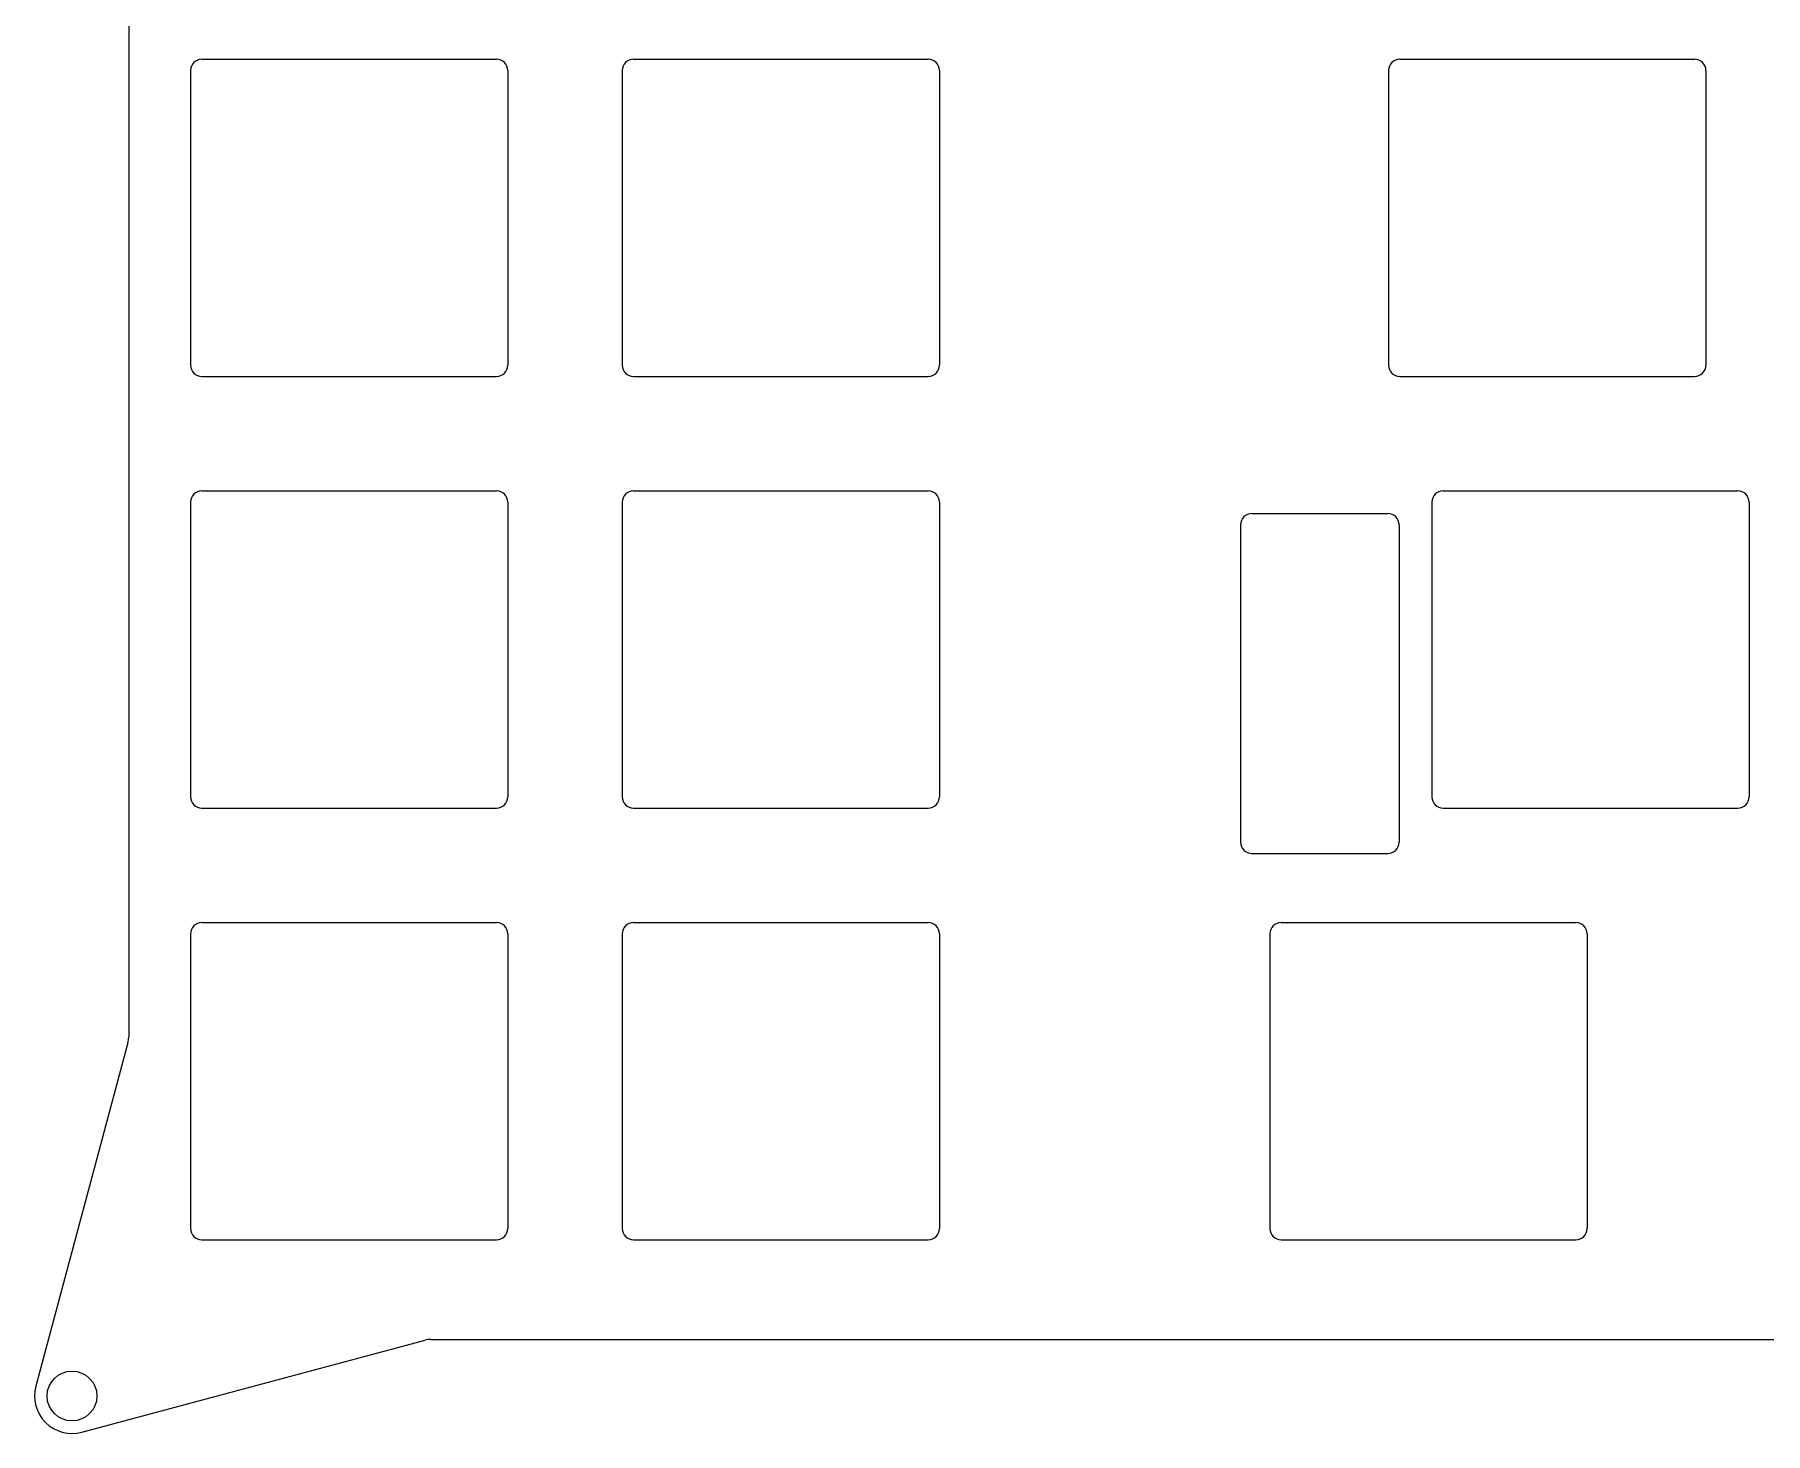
# Model space of a CAD drawing. Header units: millimetres. Extents: x 46 to 4458, y 59 to 1499.
# Drawn here: x 2092.3 to 2168.7, y 320.5 to 382.3 of the extents above; entities that cross this region are included whole.
import ezdxf

# ---------------------------------------------------------------- set-up
doc = ezdxf.new("R2010")
doc.units = ezdxf.units.MM

msp = doc.modelspace()

# ---------------------------------------------------------------- linework, layer by layer
at = {"linetype": 'Continuous'}
for p, q in [((2096.49146, 411.56302), (2096.49146, 338.03229)), ((2096.45738, 337.77347), (2092.39768, 322.62245)), ((2094.41851, 320.60162), (2109.56953, 324.66132)), ((2109.82835, 324.6954), (2189.402, 324.6954))]:
    msp.add_line(p, q, dxfattribs=at)
for p, q in [((2099.71836, 381.18823), (2112.71836, 381.18823)), ((2118.76836, 381.18823), (2131.76836, 381.18823)), ((2152.58211, 381.18823), (2165.58211, 381.18823)), ((2099.21836, 380.68823), (2099.21836, 367.68823)), ((2113.21836, 380.68823), (2113.21836, 367.68823)), ((2118.26836, 380.68823), (2118.26836, 367.68823)), ((2132.26836, 380.68823), (2132.26836, 367.68823)), ((2152.08211, 380.68823), (2152.08211, 367.68823)), ((2166.08211, 380.68823), (2166.08211, 367.68823)), ((2099.71836, 367.18823), (2112.71836, 367.18823)), ((2118.76836, 367.18823), (2131.76836, 367.18823)), ((2152.58211, 367.18823), (2165.58211, 367.18823)), ((2099.71836, 362.13823), (2112.71836, 362.13823)), ((2118.76836, 362.13823), (2131.76836, 362.13823)), ((2154.48711, 362.13823), (2167.48711, 362.13823)), ((2099.21836, 361.63823), (2099.21836, 348.63823)), ((2113.21836, 361.63823), (2113.21836, 348.63823)), ((2118.26836, 361.63823), (2118.26836, 348.63823)), ((2132.26836, 361.63823), (2132.26836, 348.63823)), ((2153.98711, 361.63823), (2153.98711, 348.63823)), ((2167.98711, 361.63823), (2167.98711, 348.63823)), ((2145.54911, 360.63823), (2145.54911, 346.63823)), ((2146.04911, 361.13823), (2152.04911, 361.13823)), ((2152.54911, 360.63823), (2152.54911, 346.63823)), ((2099.71836, 348.13823), (2112.71836, 348.13823)), ((2118.76836, 348.13823), (2131.76836, 348.13823)), ((2154.48711, 348.13823), (2167.48711, 348.13823)), ((2146.04911, 346.13823), (2152.04911, 346.13823)), ((2099.71836, 343.08823), (2112.71836, 343.08823)), ((2118.76836, 343.08823), (2131.76836, 343.08823)), ((2147.34336, 343.08823), (2160.34336, 343.08823)), ((2099.21836, 342.58823), (2099.21836, 329.58823)), ((2113.21836, 342.58823), (2113.21836, 329.58823)), ((2118.26836, 342.58823), (2118.26836, 329.58823)), ((2132.26836, 342.58823), (2132.26836, 329.58823)), ((2146.84336, 342.58823), (2146.84336, 329.58823)), ((2160.84336, 342.58823), (2160.84336, 329.58823)), ((2099.71836, 329.08823), (2112.71836, 329.08823)), ((2118.76836, 329.08823), (2131.76836, 329.08823)), ((2147.34336, 329.08823), (2160.34336, 329.08823))]:
    msp.add_line(p, q)
msp.add_circle((2093.99146, 322.1954), 1.1, dxfattribs=at)
for centre, start, end in [((2099.71836, 380.68823), 90, 180), ((2112.71836, 380.68823), 0, 90), ((2118.76836, 380.68823), 90, 180), ((2131.76836, 380.68823), 0, 90), ((2152.58211, 380.68823), 90, 180), ((2165.58211, 380.68823), 0, 90), ((2099.71836, 367.68823), 180, 270), ((2112.71836, 367.68823), 270, 0), ((2118.76836, 367.68823), 180, 270), ((2131.76836, 367.68823), 270, 0), ((2152.58211, 367.68823), 180, 270), ((2165.58211, 367.68823), 270, 0), ((2099.71836, 361.63823), 90, 180), ((2112.71836, 361.63823), 0, 90), ((2118.76836, 361.63823), 90, 180), ((2131.76836, 361.63823), 0, 90), ((2154.48711, 361.63823), 90, 180), ((2167.48711, 361.63823), 0, 90), ((2146.04911, 360.63823), 90, 180), ((2152.04911, 360.63823), 0, 90), ((2099.71836, 348.63823), 180, 270), ((2112.71836, 348.63823), 270, 0), ((2118.76836, 348.63823), 180, 270), ((2131.76836, 348.63823), 270, 0), ((2154.48711, 348.63823), 180, 270), ((2167.48711, 348.63823), 270, 0), ((2146.04911, 346.63823), 180, 270), ((2152.04911, 346.63823), 270, 0), ((2099.71836, 342.58823), 90, 180), ((2112.71836, 342.58823), 0, 90), ((2118.76836, 342.58823), 90, 180), ((2131.76836, 342.58823), 0, 90), ((2147.34336, 342.58823), 90, 180), ((2160.34336, 342.58823), 0, 90), ((2099.71836, 329.58823), 180, 270), ((2112.71836, 329.58823), 270, 0), ((2118.76836, 329.58823), 180, 270), ((2131.76836, 329.58823), 270, 0), ((2147.34336, 329.58823), 180, 270), ((2160.34336, 329.58823), 270, 0)]:
    msp.add_arc(centre, 0.5, start, end)
for centre, radius, start, end in [((2095.49146, 338.03229), 1, 345, 0), ((2109.82835, 323.6954), 1, 90, 105), ((2093.99146, 322.1954), 1.65, 165, 285)]:
    msp.add_arc(centre, radius, start, end, dxfattribs=at)

doc.saveas('drawing.dxf')
